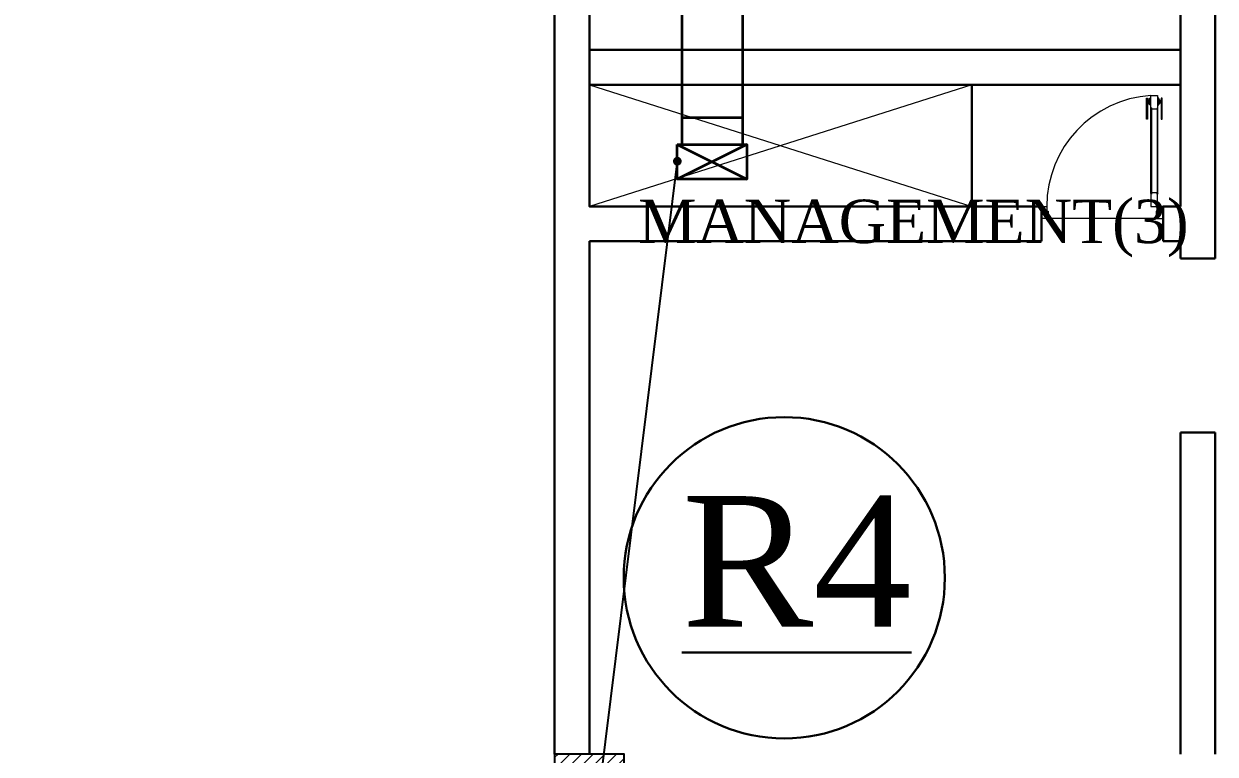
# Model space of a CAD drawing. Extents: x 847 to 949, y 444 to 823.
# Drawn here: x 868.09 to 874.95, y 717.03 to 721.23 of the extents above; entities that cross this region are included whole.
import ezdxf

# ---------------------------------------------------------------- set-up
doc = ezdxf.new("R2010")
doc.units = 0
doc.header["$MEASUREMENT"] = 0
doc.layers.get('0').update_dxf_attribs({"linetype": 'CONTINUOUS', "lineweight": 30})
for name, color, linetype, lineweight in [('04-AC_F.A.DUCT', 4, 'CONTINUOUS', 35), ('AC-TEXT', 15, 'CONTINUOUS', 30), ('Column', 6, 'CONTINUOUS', 25), ('DOOR', 30, 'CONTINUOUS', 9), ('hatch', 252, 'CONTINUOUS', 9), ('piping', 15, 'CONTINUOUS', 30), ('Wall', 5, 'CONTINUOUS', 30)]:
    doc.layers.add(name, color=color, linetype=linetype, lineweight=lineweight)
doc.styles.add('AC', font='romans.shx', dxfattribs={"height": 0.2})
doc.dimstyles.get("Standard").update_dxf_attribs({"dimtxt": 0.12, "dimasz": 0.05, "dimexe": 0.18, "dimexo": 0.0625, "dimgap": 0.09, "dimtad": 0, "dimtih": 1, "dimtoh": 1, "dimzin": 0, "dimdsep": 46, "dimtxsty": 'Standard', "dimblk": 'DOT', "dimcen": 0.09, "dimadec": 0, "dimazin": 0, "dimtfac": 1, "dimtofl": 0, "dimtmove": 0, "dimatfit": 3, "dimldrblk": 'DOT', "dimfxl": 1, "dimtolj": 1, "dimtzin": 0, "dimarcsym": 0})

# ---------------------------------------------------------------- blocks, each defined once
blk = doc.blocks.new('_Dot')
at = {"color": 0, "linetype": 'ByBlock', "lineweight": -2}
blk.add_line((-0.5, 0), (-1, 0), dxfattribs=at)
at = {"color": 0, "linetype": 'ByBlock', "const_width": 0.5}
blk.add_lwpolyline([(-0.25, 0, 1), (0.25, 0, 1)], format="xyb", close=True, dxfattribs=at)

msp = doc.modelspace()

# ---------------------------------------------------------------- hatches: boundary and pattern name
at = {"layer": 'hatch'}
h = msp.add_hatch(dxfattribs=at)
h.set_pattern_fill('ANSI31', color=252, scale=0.015, style=0)
h.set_pattern_definition([(45, (1093.753867, 401.410554), (-0.0336759605, 0.0336759605), [])])
h.paths.add_polyline_path([(871.1467, 715.4826), (871.5467, 715.4826), (871.5467, 717.0326), (871.1467, 717.0326)])

# ---------------------------------------------------------------- linework, layer by layer
at = {"layer": '04-AC_F.A.DUCT', "linetype": 'Continuous'}
for p, q in [((871.8775, 724.9755), (871.8775, 720.5386)), ((872.2275, 724.9755), (872.2275, 720.5386))]:
    msp.add_line(p, q, dxfattribs=at)
at = {"layer": '04-AC_F.A.DUCT'}
for p, q in [((872.2275, 720.6925), (871.8775, 720.6925)), ((872.2525, 720.5386), (871.8525, 720.3386)), ((871.8525, 720.5386), (872.2525, 720.3386))]:
    msp.add_line(p, q, dxfattribs=at)
msp.add_lwpolyline([(871.8525, 720.5386), (872.2525, 720.5386), (872.2525, 720.3386), (871.8525, 720.3386)], close=True, dxfattribs=at)
at = {"layer": 'Column', "color": 252}
msp.add_lwpolyline([(871.1467, 715.4826), (871.5467, 715.4826), (871.5467, 717.0326), (871.1467, 717.0326)], close=True, dxfattribs=at)
at = {"layer": 'DOOR', "color": 252}
for p, q in [((874.5764, 720.2565), (874.5764, 720.7464)), ((874.5798, 720.7464), (874.5798, 720.2565)), ((874.6125, 720.7464), (874.6125, 720.2565)), ((874.616, 720.2565), (874.616, 720.7464)), ((874.6078, 720.1126), (873.9856, 720.1126))]:
    msp.add_line(p, q, dxfattribs=at)
for points in [[(874.6125, 720.7503), (874.6125, 720.7425), (874.5798, 720.7425), (874.5798, 720.7503), (874.5767, 720.7503), (874.5767, 720.8203), (874.5767, 720.8203), (874.6156, 720.8203), (874.6156, 720.7503)], [(874.5569, 720.6841), (874.5512, 720.6841), (874.5512, 720.8048), (874.5569, 720.8048)], [(874.5651, 720.7923), (874.5606, 720.7923), (874.5606, 720.7781), (874.5651, 720.7781)], [(874.6273, 720.7923), (874.6318, 720.7923), (874.6318, 720.7781), (874.6273, 720.7781)], [(874.6355, 720.6841), (874.6411, 720.6841), (874.6411, 720.8048), (874.6355, 720.8048)], [(874.6125, 720.2526), (874.6125, 720.2604), (874.5798, 720.2604), (874.5798, 720.2526), (874.5767, 720.2526), (874.5767, 720.1826), (874.5767, 720.1826), (874.6156, 720.1826), (874.6156, 720.2526)], [(873.9467, 720.1126), (873.9467, 720.1826), (873.9779, 720.1826), (873.9779, 720.1561), (873.9857, 720.1561), (873.9856, 720.1126)], [(874.6467, 720.1126), (874.6467, 720.1826), (874.6156, 720.1826), (874.6156, 720.1561), (874.6078, 720.1561), (874.6078, 720.1126)]]:
    msp.add_lwpolyline(points, close=True, dxfattribs=at)
for points in [[(874.5569, 720.7921, -1), (874.5606, 720.7921), (874.5606, 720.7921), (874.5606, 720.7783), (874.5606, 720.7783, -1), (874.5569, 720.7783), (874.5569, 720.7783)], [(874.5798, 720.743), (874.5798, 720.743, -1), (874.5798, 720.7499)], [(874.6125, 720.743), (874.6125, 720.743, 1), (874.6125, 720.7499)], [(874.6355, 720.7921, 1), (874.6318, 720.7921), (874.6318, 720.7921), (874.6318, 720.7783), (874.6318, 720.7783, 1), (874.6355, 720.7783), (874.6355, 720.7783)], [(874.5798, 720.26), (874.5798, 720.26, 1), (874.5798, 720.253)], [(874.6125, 720.26), (874.6125, 720.26, -1), (874.6125, 720.253)]]:
    msp.add_lwpolyline(points, format="xyb", close=True, dxfattribs=at)
for points in [[(874.569, 720.7731), (874.5651, 720.7731), (874.5651, 720.7973), (874.569, 720.7973)], [(874.5767, 720.7659), (874.569, 720.7659), (874.569, 720.8048), (874.5767, 720.8048)], [(874.6156, 720.7659), (874.6234, 720.7659), (874.6234, 720.8048), (874.6156, 720.8048)], [(874.6234, 720.7731), (874.6273, 720.7731), (874.6273, 720.7973), (874.6234, 720.7973)]]:
    msp.add_lwpolyline(points, dxfattribs=at)
msp.add_circle((874.6234, 720.1904), 0.00778, dxfattribs=at)
msp.add_arc((874.6169, 720.1826), 0.639, 93.60232, 180, dxfattribs=at)
at = {"layer": 'hatch', "color": 252}
for p, q in [((873.5467, 720.8826), (871.3467, 720.1826)), ((871.3467, 720.8826), (873.5467, 720.1826))]:
    msp.add_line(p, q, dxfattribs=at)
at = {"layer": 'piping', "color": 2, "linetype": 'Continuous'}
msp.add_circle((872.4677, 718.0469), 0.9239, dxfattribs=at)
at = {"layer": 'Wall', "color": 252, "linetype": 'Continuous'}
for p, q in [((871.3467, 720.1826), (871.3467, 720.8826)), ((874.7467, 720.1826), (874.7467, 720.8826)), ((873.9467, 720.1826), (873.9467, 719.9826)), ((874.6467, 720.1826), (874.6467, 719.9826)), ((873.9467, 719.9826), (871.3467, 719.9826)), ((874.7467, 719.9826), (874.6467, 719.9826)), ((874.7467, 719.8826), (874.9467, 719.8826)), ((874.7467, 718.8826), (874.9467, 718.8826))]:
    msp.add_line(p, q, dxfattribs=at)
for points in [[(871.1467, 723.9326), (871.1467, 717.0326)], [(871.3467, 723.9326), (871.3467, 720.8826)], [(874.7467, 723.9326), (874.7467, 720.8826)], [(874.9467, 723.9326), (874.9467, 719.8826)], [(874.7467, 721.0826), (871.3467, 721.0826)], [(871.3467, 720.8826), (871.3467, 720.1826), (873.9467, 720.1826)], [(874.7467, 720.8826), (871.3467, 720.8826)], [(873.5467, 720.8826), (873.5467, 720.1826)], [(874.6467, 720.1826), (874.7467, 720.1826)], [(871.3467, 719.9826), (871.3467, 717.0326)], [(874.7467, 719.9826), (874.7467, 719.8826)], [(874.7467, 718.8826), (874.7467, 717.0326)], [(874.9467, 718.8826), (874.9467, 717.0326)]]:
    msp.add_lwpolyline(points, dxfattribs=at)

# ---------------------------------------------------------------- texts
at = {"layer": 'AC-TEXT', "color": 34, "linetype": 'Continuous', "insert": (871.627, 720.2217), "char_height": 0.25, "width": 5.319483, "attachment_point": 1, "style": 'AC'}
msp.add_mtext('\\A1;{\\fTimes New Roman|b0|i0|c0|p18;\\C6;MANAGEMENT(3) }', dxfattribs=at)
at = {"layer": 'piping', "color": 2, "linetype": 'Continuous', "insert": (871.8784, 718.5167), "char_height": 0.75, "width": 18.560817, "attachment_point": 1, "style": 'AC'}
msp.add_mtext('\\A1;{\\fTimes New Roman|b0|i0|c0|p18;\\L\\C1;R4\\fArial|b0|i0|c0|p34;\\l\\C34;\\P\\fTimes New Roman|b0|i0|c0|p18;  }', dxfattribs=at)

# ---------------------------------------------------------------- leaders
at = {"layer": 'AC-TEXT', "color": 7, "linetype": 'Continuous'}
msp.add_leader([(871.8525, 720.4425), (870.9774, 713.4189), (868.0929, 713.4189)], dimstyle='Standard', override={"dimgap": 0.09, "dimtad": 0}, dxfattribs=at)

doc.saveas('drawing.dxf')
